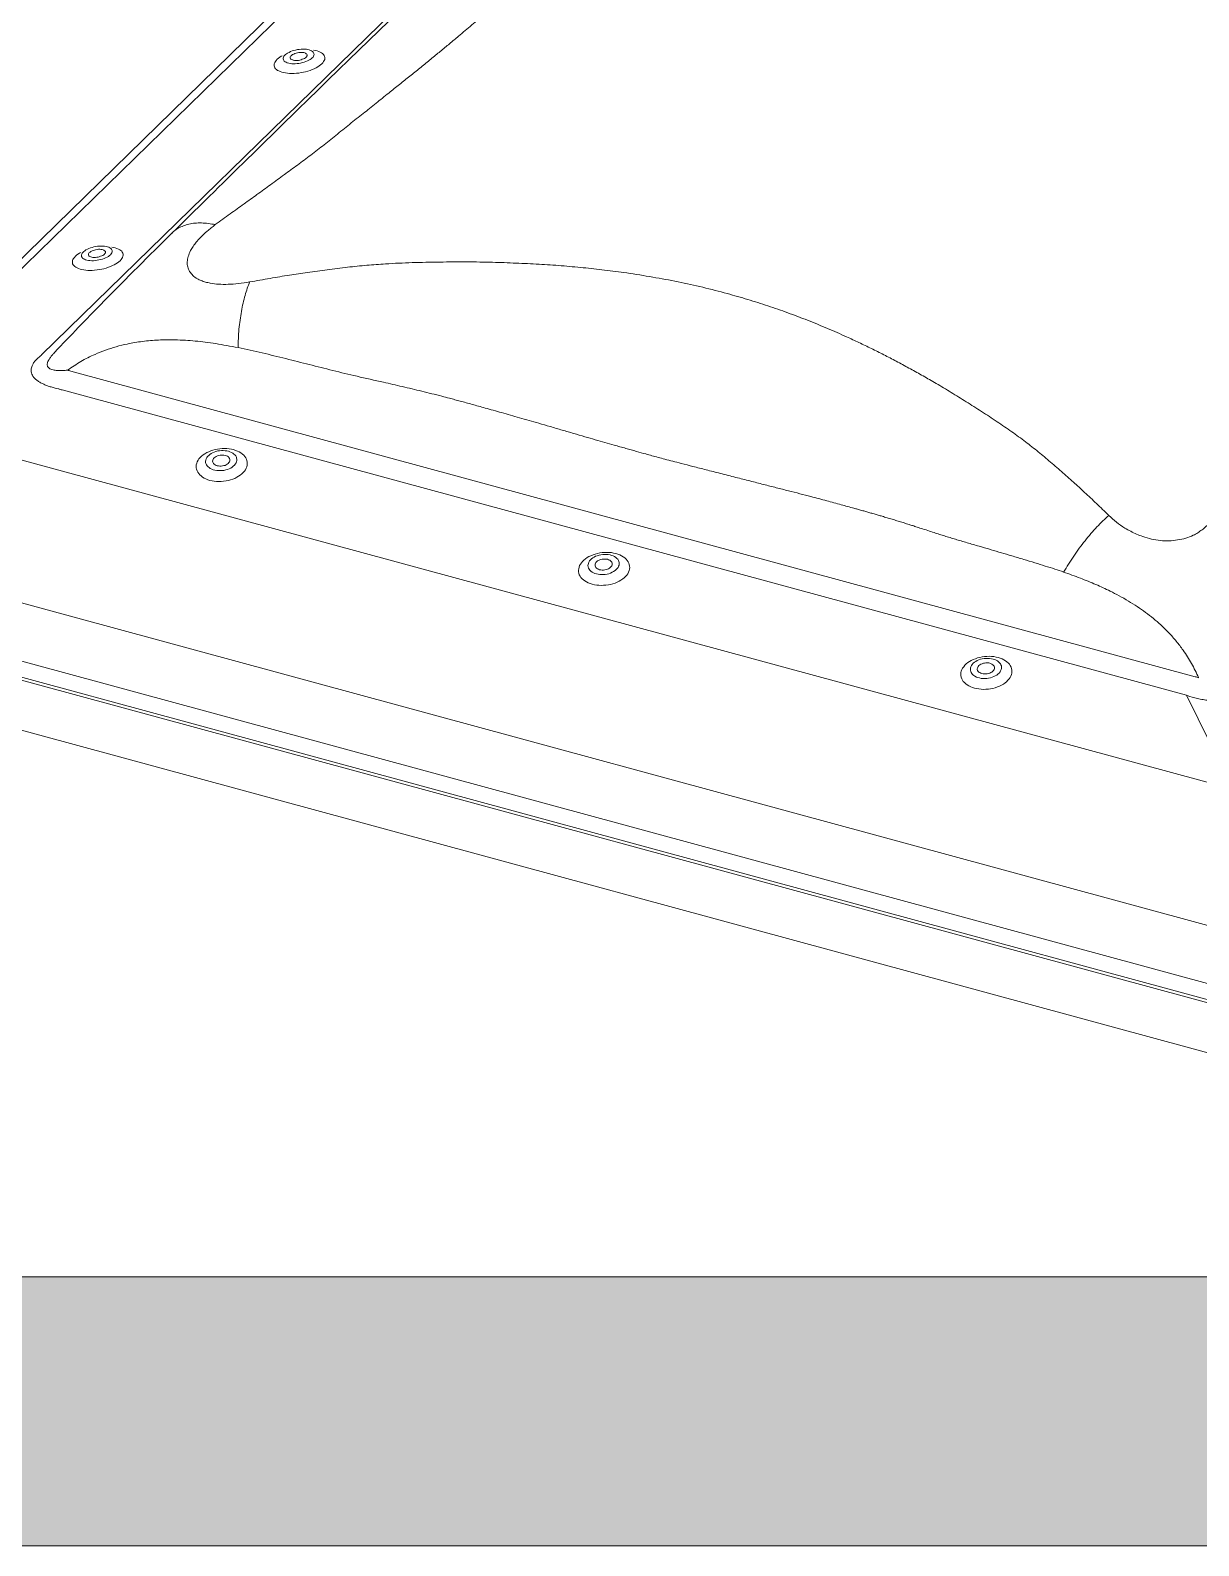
# Model space of a CAD drawing. Header units: millimetres. Extents: x -435 to 27166, y -19117 to 26500.
# Drawn here: x 26027.73 to 26058.14, y 19626.96 to 19666.4 of the extents above; entities that cross this region are included whole.
import ezdxf

# ---------------------------------------------------------------- set-up
doc = ezdxf.new("R2010")
doc.units = ezdxf.units.MM
doc.layers.add('Daglichtkoepel_Bitumen-P1-v1DWG_dwg', color=8, linetype='Continuous', lineweight=13)
doc.layers.add('VELUX_INFO', color=250, linetype='Continuous', lineweight=13)

# ---------------------------------------------------------------- blocks, each defined once
blk = doc.blocks.new('Daglichtkoepel_Bitumen-P1-v1DWG_dwg-3211646-Details Appartement')
at = {"layer": 'VELUX_INFO'}
blk.add_hatch(color=7, dxfattribs=at).paths.add_polyline_path([(53517.8, 36144.2), (53517.8, 37287.2), (53340, 37287.2), (53340, 36322), (50342.8, 36322), (50342.8, 36144.2)])
at = {"layer": 'VELUX_INFO', "color": 10}
for p, q in [((50920.7, 37353.9), (50460.2, 36904.5)), ((50910.4, 37350.7), (50449.9, 36901.2)), ((50559.2, 36931.3), (50951.3, 37314)), ((50725.5, 37126.2), (50725.6, 37126.3)), ((50592.1, 36996), (50592.2, 36996.1)), ((50599.3, 36965.4), (50599.4, 36965.5)), ((50568.3, 36933.3), (50567.9, 36932.9)), ((50568.5, 36933.6), (50568.3, 36933.4)), ((50556.9, 36929.2), (50557.9, 36930.1)), ((50578.7, 36920.6), (51321.9, 36718.6)), ((50570.7, 36908.8), (50569, 36909.2)), ((50406.2, 36805.4), (51377, 36541.5)), ((51381.4, 36489.2), (50428.2, 36748.2)), ((50413.7, 36719.1), (51374.8, 36457.9)), ((51320, 36705.1), (51318.3, 36705.6))]:
    blk.add_line(p, q, dxfattribs=at)
at = {"layer": 'VELUX_INFO', "flags": 128}
blk.add_lwpolyline([(50165, 37465), (53340, 37465), (53340, 36322), (50165, 36322)], close=True, dxfattribs=at)
at = {"layer": 'VELUX_INFO', "color": 10, "flags": 128}
for points in [[(50788.8, 37152), (50782.2, 37145.6), (50775.6, 37139.2), (50769.1, 37132.8), (50762.5, 37126.4), (50755.7, 37119.8), (50748.6, 37112.9), (50742.2, 37106.6), (50735.6, 37100.2), (50728.8, 37093.5), (50724.7, 37089.6), (50720.9, 37085.8), (50717.2, 37082.2), (50713.7, 37078.8), (50710.9, 37076), (50708.2, 37073.4), (50705.7, 37070.9), (50703.3, 37068.6), (50701.1, 37066.4), (50698.7, 37064.1), (50695.8, 37061.2), (50692.7, 37058.1), (50689.4, 37054.9), (50686, 37051.6), (50683.9, 37049.5), (50681.6, 37047.3), (50679.1, 37044.8), (50676.4, 37042.1), (50673.4, 37039.2), (50670.2, 37036.1), (50666.8, 37032.7), (50663.5, 37029.5), (50659.9, 37026), (50656.2, 37022.3), (50652.2, 37018.4), (50648, 37014.3), (50645.6, 37011.9)], [(50718.3, 37129.1), (50717.8, 37128.8), (50716.8, 37128.1), (50715.9, 37127.4), (50715.1, 37126.7), (50714.4, 37126), (50713.9, 37125.3), (50713.5, 37124.5), (50713.2, 37123.8), (50713.1, 37123.1), (50713.1, 37122.4), (50713.3, 37121.7), (50713.6, 37121.1), (50714, 37120.5), (50714.6, 37119.9), (50715.3, 37119.4), (50716.2, 37119), (50717.1, 37118.6), (50718.2, 37118.2), (50719.4, 37117.9), (50720.6, 37117.7), (50721.9, 37117.5), (50723.3, 37117.4), (50724.8, 37117.3), (50726.3, 37117.4), (50727.8, 37117.5), (50729.3, 37117.6), (50730.9, 37117.9), (50732.4, 37118.2), (50733.9, 37118.5), (50735.4, 37118.9), (50736.9, 37119.4), (50738.2, 37119.9), (50739.5, 37120.4), (50740.8, 37121), (50741.9, 37121.7), (50742.9, 37122.3), (50743.8, 37123), (50744.6, 37123.7), (50745.3, 37124.4), (50745.8, 37125.2), (50746.2, 37125.9), (50746.5, 37126.6), (50746.6, 37127.3), (50746.6, 37128), (50746.4, 37128.7), (50746.1, 37129.3), (50745.6, 37129.9), (50745.1, 37130.5), (50744.3, 37131), (50743.5, 37131.5), (50742.6, 37131.9), (50741.5, 37132.2), (50740.3, 37132.5), (50739.2, 37132.7)], [(50585, 36998.9), (50584.4, 36998.6), (50583.4, 36997.9), (50582.5, 36997.2), (50581.7, 36996.5), (50581.1, 36995.8), (50580.5, 36995.1), (50580.1, 36994.4), (50579.9, 36993.7), (50579.7, 36992.9), (50579.8, 36992.3), (50579.9, 36991.6), (50580.2, 36990.9), (50580.7, 36990.3), (50581.3, 36989.8), (50582, 36989.3), (50582.8, 36988.8), (50583.8, 36988.4), (50584.8, 36988), (50586, 36987.7), (50587.2, 36987.5), (50588.6, 36987.3), (50590, 36987.2), (50591.4, 36987.2), (50592.9, 36987.2), (50594.4, 36987.3), (50596, 36987.5), (50597.5, 36987.7), (50599.1, 36988), (50600.6, 36988.3), (50602.1, 36988.7), (50603.5, 36989.2), (50604.9, 36989.7), (50606.2, 36990.3), (50607.4, 36990.9), (50608.5, 36991.5), (50609.5, 36992.2), (50610.5, 36992.9), (50611.3, 36993.6), (50611.9, 36994.3), (50612.5, 36995), (50612.9, 36995.7), (50613.1, 36996.5), (50613.2, 36997.2), (50613.2, 36997.9), (50613, 36998.5), (50612.7, 36999.2), (50612.3, 36999.8), (50611.7, 37000.3), (50611, 37000.8), (50610.2, 37001.3), (50609.2, 37001.7), (50608.1, 37002.1), (50607, 37002.4), (50605.8, 37002.6)], [(51876.9, 36977.7), (51876.1, 36977.3), (51875.6, 36977.7), (51870.7, 36977.8), (51875.6, 36977.7), (51876.1, 36977.3), (51876.9, 36977.7), (51881.8, 36977.6), (51876.9, 36977.7), (51379.1, 36491.8), (50435.7, 36748.2), (50436.5, 36748), (50436.9, 36748.6)], [(50600.6, 36966.8), (50599.9, 36966.1), (50599.3, 36965.4)], [(50474.1, 36881.4), (51346.7, 36644.3), (51316.1, 36706.3), (50573, 36908.3)], [(51377.8, 36502.9), (51377.8, 36502.9), (50439.9, 36757.8), (50440.2, 36758)], [(51376.9, 36497.5), (51377.8, 36502.9), (50439.9, 36757.8), (50442.8, 36751.4)]]:
    blk.add_lwpolyline(points, dxfattribs=at)
at = {"layer": 'VELUX_INFO', "flags": 128}
blk.add_lwpolyline([(53340, 37287.2), (53517.8, 37287.2), (53517.8, 36144.2), (50342.8, 36144.2), (50342.8, 36322)], dxfattribs=at)
at = {"layer": 'VELUX_INFO', "color": 10, "flags": 128}
for points in [[(50738.3, 37127.7), (50737.6, 37127.1), (50736.9, 37126.6), (50736, 37126.1), (50735.1, 37125.6), (50734, 37125.2), (50732.9, 37124.8), (50731.8, 37124.5), (50730.6, 37124.2), (50729.4, 37124), (50728.2, 37123.9), (50727, 37123.8), (50725.8, 37123.8), (50724.7, 37123.8), (50723.6, 37124), (50722.7, 37124.2), (50721.8, 37124.4), (50721, 37124.7), (50720.4, 37125.1), (50719.8, 37125.5), (50719.4, 37126), (50719.2, 37126.4), (50719, 37127), (50719.1, 37127.5), (50719.2, 37128.1), (50719.5, 37128.7), (50720, 37129.2), (50720.5, 37129.8), (50721.2, 37130.3), (50722, 37130.8), (50723, 37131.3), (50723.9, 37131.8), (50725, 37132.2), (50726.2, 37132.5), (50727.3, 37132.8), (50728.5, 37133.1), (50729.7, 37133.2), (50730.9, 37133.3), (50732.1, 37133.4), (50733.3, 37133.4), (50734.4, 37133.3), (50735.4, 37133.1), (50736.3, 37132.9), (50737.1, 37132.6), (50737.8, 37132.3), (50738.4, 37131.9), (50738.9, 37131.5), (50739.2, 37131), (50739.4, 37130.5), (50739.5, 37129.9), (50739.4, 37129.4), (50739.2, 37128.8), (50738.8, 37128.2)], [(50734.2, 37128.1), (50733.8, 37127.7), (50733.2, 37127.3), (50732.5, 37127), (50731.7, 37126.7), (50730.9, 37126.4), (50730, 37126.2), (50729.1, 37126), (50728.3, 37126), (50727.4, 37125.9), (50726.6, 37126), (50725.8, 37126.1), (50725.2, 37126.3), (50724.6, 37126.5), (50724.2, 37126.8), (50723.9, 37127.1), (50723.7, 37127.5), (50723.6, 37127.9), (50723.7, 37128.3), (50723.9, 37128.7), (50724.3, 37129.1), (50724.8, 37129.5), (50725.3, 37129.9), (50726, 37130.2), (50726.8, 37130.5), (50727.6, 37130.8), (50728.5, 37131), (50729.4, 37131.1), (50730.3, 37131.2), (50731.1, 37131.2), (50731.9, 37131.2), (50732.7, 37131.1), (50733.3, 37130.9), (50733.9, 37130.7), (50734.3, 37130.4), (50734.7, 37130.1), (50734.9, 37129.7), (50734.9, 37129.3), (50734.8, 37128.9), (50734.6, 37128.5)], [(50604.9, 36997.5), (50604.3, 36997), (50603.5, 36996.4), (50602.7, 36995.9), (50601.7, 36995.5), (50600.7, 36995), (50599.6, 36994.7), (50598.4, 36994.3), (50597.2, 36994.1), (50596, 36993.9), (50594.8, 36993.7), (50593.6, 36993.6), (50592.5, 36993.6), (50591.3, 36993.7), (50590.3, 36993.8), (50589.3, 36994), (50588.4, 36994.2), (50587.7, 36994.6), (50587, 36994.9), (50586.5, 36995.3), (50586.1, 36995.8), (50585.8, 36996.3), (50585.7, 36996.8), (50585.7, 36997.4), (50585.9, 36997.9), (50586.2, 36998.5), (50586.6, 36999.1), (50587.2, 36999.6), (50587.9, 37000.2), (50588.7, 37000.7), (50589.6, 37001.2), (50590.6, 37001.6), (50591.7, 37002), (50592.8, 37002.4), (50594, 37002.7), (50595.2, 37002.9), (50596.4, 37003.1), (50597.6, 37003.2), (50598.8, 37003.2), (50599.9, 37003.2), (50601, 37003.1), (50602, 37003), (50602.9, 37002.7), (50603.8, 37002.5), (50604.5, 37002.1), (50605.1, 37001.7), (50605.6, 37001.3), (50605.9, 37000.8), (50606.1, 37000.3), (50606.1, 36999.8), (50606, 36999.2), (50605.8, 36998.7), (50605.4, 36998.1)], [(50600.9, 36997.9), (50600.4, 36997.5), (50599.8, 36997.1), (50599.1, 36996.8), (50598.4, 36996.5), (50597.5, 36996.2), (50596.7, 36996), (50595.8, 36995.9), (50594.9, 36995.8), (50594, 36995.8), (50593.2, 36995.8), (50592.5, 36995.9), (50591.8, 36996.1), (50591.3, 36996.3), (50590.8, 36996.6), (50590.5, 36996.9), (50590.3, 36997.3), (50590.3, 36997.7), (50590.3, 36998.1), (50590.6, 36998.5), (50590.9, 36998.9), (50591.4, 36999.3), (50592, 36999.7), (50592.7, 37000.1), (50593.4, 37000.4), (50594.3, 37000.6), (50595.1, 37000.8), (50596, 37001), (50596.9, 37001.1), (50597.8, 37001.1), (50598.6, 37001), (50599.3, 37000.9), (50600, 37000.7), (50600.5, 37000.5), (50601, 37000.2), (50601.3, 36999.9), (50601.5, 36999.6), (50601.5, 36999.2), (50601.5, 36998.8), (50601.2, 36998.3)], [(50670.6, 36848.4), (50669.3, 36848.8), (50668, 36849.3), (50666.8, 36849.9), (50665.8, 36850.6), (50664.8, 36851.3), (50663.9, 36852.1), (50663.2, 36852.9), (50662.6, 36853.8), (50662.1, 36854.7), (50661.8, 36855.7), (50661.6, 36856.7), (50661.5, 36857.7), (50661.6, 36858.7), (50661.9, 36859.7), (50662.3, 36860.7), (50662.8, 36861.7), (50663.4, 36862.6), (50664.2, 36863.5), (50665.1, 36864.4), (50666.1, 36865.2), (50667.3, 36866), (50668.5, 36866.7), (50669.8, 36867.3), (50671.2, 36867.9), (50672.6, 36868.4), (50674.1, 36868.8), (50675.6, 36869.1), (50677.2, 36869.3), (50678.7, 36869.4), (50680.3, 36869.4), (50681.8, 36869.4), (50683.3, 36869.2), (50684.8, 36869), (50686.2, 36868.7), (50687.6, 36868.2), (50688.9, 36867.7), (50690, 36867.2), (50691.1, 36866.5), (50692.1, 36865.8), (50693, 36865), (50693.7, 36864.2), (50694.3, 36863.3), (50694.8, 36862.3), (50695.1, 36861.4), (50695.3, 36860.4), (50695.3, 36859.4), (50695.2, 36858.4), (50695, 36857.4), (50694.6, 36856.4), (50694.1, 36855.4), (50693.4, 36854.5), (50692.6, 36853.5), (50691.7, 36852.7), (50690.7, 36851.8), (50689.6, 36851.1), (50688.4, 36850.4), (50687.1, 36849.7), (50685.7, 36849.2), (50684.3, 36848.7), (50682.8, 36848.3), (50681.3, 36848), (50679.7, 36847.8), (50678.1, 36847.6), (50676.6, 36847.6), (50675, 36847.7), (50673.5, 36847.8), (50672.1, 36848.1)], [(50682.9, 36867.6), (50681.8, 36867.9), (50680.6, 36868), (50679.4, 36868.1), (50678.2, 36868.1), (50677, 36868), (50675.8, 36867.8), (50674.6, 36867.5), (50673.5, 36867.1), (50672.4, 36866.6), (50671.4, 36866.1), (50670.5, 36865.5), (50669.8, 36864.8), (50669.1, 36864.1), (50668.6, 36863.4), (50668.2, 36862.6), (50667.9, 36861.8), (50667.8, 36861), (50667.8, 36860.2), (50668, 36859.5), (50668.3, 36858.7), (50668.8, 36858), (50669.4, 36857.4), (50670.1, 36856.8), (50670.9, 36856.3), (50671.8, 36855.8), (50672.8, 36855.4), (50673.9, 36855.1), (50675.1, 36854.9), (50676.3, 36854.8), (50677.5, 36854.8), (50678.7, 36854.9), (50679.9, 36855), (50681.1, 36855.3), (50682.2, 36855.6), (50683.3, 36856), (50684.4, 36856.5), (50685.3, 36857.1), (50686.1, 36857.7), (50686.8, 36858.4), (50687.4, 36859.1), (50687.9, 36859.9), (50688.2, 36860.7), (50688.4, 36861.5), (50688.4, 36862.3), (50688.3, 36863), (50688.1, 36863.8), (50687.7, 36864.5), (50687.2, 36865.2), (50686.5, 36865.8), (50685.8, 36866.4), (50684.9, 36866.9), (50683.9, 36867.3)], [(50675.5, 36858), (50676.3, 36857.9), (50677.2, 36857.8), (50678.1, 36857.8), (50679, 36857.9), (50679.8, 36858.1), (50680.7, 36858.3), (50681.4, 36858.7), (50682.1, 36859.1), (50682.7, 36859.6), (50683.2, 36860.1), (50683.5, 36860.6), (50683.7, 36861.2), (50683.8, 36861.8), (50683.8, 36862.3), (50683.6, 36862.9), (50683.2, 36863.4), (50682.8, 36863.9), (50682.2, 36864.3), (50681.5, 36864.6), (50680.8, 36864.9), (50679.9, 36865), (50679.1, 36865.1), (50678.2, 36865.1), (50677.3, 36865), (50676.4, 36864.8), (50675.6, 36864.6), (50674.8, 36864.2), (50674.1, 36863.8), (50673.5, 36863.3), (50673.1, 36862.8), (50672.7, 36862.3), (50672.5, 36861.7), (50672.4, 36861.1), (50672.5, 36860.5), (50672.7, 36860), (50673, 36859.5), (50673.5, 36859), (50674.1, 36858.6), (50674.7, 36858.3)], [(50923.4, 36779.7), (50922, 36780.1), (50920.7, 36780.6), (50919.6, 36781.2), (50918.5, 36781.9), (50917.5, 36782.6), (50916.6, 36783.4), (50915.9, 36784.2), (50915.3, 36785.1), (50914.8, 36786), (50914.5, 36787), (50914.3, 36788), (50914.3, 36789), (50914.4, 36790), (50914.6, 36791), (50915, 36792), (50915.5, 36793), (50916.2, 36793.9), (50916.9, 36794.8), (50917.9, 36795.7), (50918.9, 36796.5), (50920, 36797.3), (50921.2, 36798), (50922.5, 36798.6), (50923.9, 36799.2), (50925.3, 36799.7), (50926.8, 36800.1), (50928.3, 36800.4), (50929.9, 36800.6), (50931.5, 36800.7), (50933, 36800.8), (50934.6, 36800.7), (50936.1, 36800.6), (50937.5, 36800.3), (50939, 36800), (50940.3, 36799.6), (50941.6, 36799.1), (50942.8, 36798.5), (50943.8, 36797.8), (50944.8, 36797.1), (50945.7, 36796.3), (50946.4, 36795.5), (50947, 36794.6), (50947.5, 36793.7), (50947.8, 36792.7), (50948, 36791.7), (50948.1, 36790.7), (50948, 36789.7), (50947.7, 36788.7), (50947.3, 36787.7), (50946.8, 36786.7), (50946.2, 36785.8), (50945.4, 36784.9), (50944.5, 36784), (50943.5, 36783.2), (50942.3, 36782.4), (50941.1, 36781.7), (50939.8, 36781), (50938.4, 36780.5), (50937, 36780), (50935.5, 36779.6), (50934, 36779.3), (50932.4, 36779.1), (50930.9, 36779), (50929.3, 36778.9), (50927.8, 36779), (50926.3, 36779.1), (50924.8, 36779.4)], [(50926.1, 36786.6), (50927.2, 36786.3), (50928.4, 36786.2), (50929.6, 36786.1), (50930.8, 36786.1), (50932, 36786.2), (50933.2, 36786.4), (50934.4, 36786.7), (50935.5, 36787.1), (50936.6, 36787.6), (50937.5, 36788.1), (50938.4, 36788.7), (50939.2, 36789.4), (50939.9, 36790.1), (50940.4, 36790.8), (50940.8, 36791.6), (50941.1, 36792.4), (50941.2, 36793.2), (50941.1, 36794), (50941, 36794.7), (50940.6, 36795.5), (50940.2, 36796.2), (50939.6, 36796.8), (50938.9, 36797.4), (50938.1, 36798), (50937.2, 36798.4), (50936.1, 36798.8), (50935.1, 36799.1), (50933.9, 36799.3), (50932.7, 36799.4), (50931.5, 36799.4), (50930.3, 36799.4), (50929.1, 36799.2), (50927.9, 36798.9), (50926.7, 36798.6), (50925.6, 36798.2), (50924.6, 36797.7), (50923.7, 36797.1), (50922.9, 36796.5), (50922.2, 36795.8), (50921.6, 36795.1), (50921.1, 36794.3), (50920.8, 36793.5), (50920.6, 36792.7), (50920.5, 36792), (50920.6, 36791.2), (50920.9, 36790.4), (50921.3, 36789.7), (50921.8, 36789), (50922.4, 36788.4), (50923.2, 36787.8), (50924.1, 36787.3), (50925, 36786.9)], [(50928.2, 36789.3), (50929, 36789.2), (50929.9, 36789.1), (50930.8, 36789.1), (50931.7, 36789.2), (50932.6, 36789.4), (50933.4, 36789.6), (50934.2, 36790), (50934.8, 36790.4), (50935.4, 36790.9), (50935.9, 36791.4), (50936.3, 36791.9), (50936.5, 36792.5), (50936.5, 36793.1), (50936.5, 36793.7), (50936.3, 36794.2), (50935.9, 36794.7), (50935.5, 36795.2), (50934.9, 36795.6), (50934.2, 36795.9), (50933.5, 36796.2), (50932.7, 36796.3), (50931.8, 36796.4), (50930.9, 36796.4), (50930, 36796.3), (50929.1, 36796.1), (50928.3, 36795.9), (50927.5, 36795.5), (50926.9, 36795.1), (50926.3, 36794.7), (50925.8, 36794.1), (50925.4, 36793.6), (50925.2, 36793), (50925.2, 36792.4), (50925.2, 36791.9), (50925.4, 36791.3), (50925.8, 36790.8), (50926.2, 36790.3), (50926.8, 36789.9), (50927.5, 36789.6)], [(51176.1, 36711), (51174.7, 36711.4), (51173.5, 36712), (51172.3, 36712.5), (51171.2, 36713.2), (51170.2, 36713.9), (51169.4, 36714.7), (51168.6, 36715.5), (51168, 36716.4), (51167.6, 36717.3), (51167.2, 36718.3), (51167, 36719.3), (51167, 36720.3), (51167.1, 36721.3), (51167.3, 36722.3), (51167.7, 36723.3), (51168.2, 36724.3), (51168.9, 36725.2), (51169.7, 36726.2), (51170.6, 36727), (51171.6, 36727.9), (51172.7, 36728.6), (51173.9, 36729.3), (51175.2, 36730), (51176.6, 36730.5), (51178.1, 36731), (51179.5, 36731.4), (51181.1, 36731.7), (51182.6, 36731.9), (51184.2, 36732), (51185.7, 36732.1), (51187.3, 36732), (51188.8, 36731.9), (51190.3, 36731.6), (51191.7, 36731.3), (51193, 36730.9), (51194.3, 36730.4), (51195.5, 36729.8), (51196.6, 36729.1), (51197.5, 36728.4), (51198.4, 36727.6), (51199.1, 36726.8), (51199.7, 36725.9), (51200.2, 36725), (51200.5, 36724), (51200.7, 36723), (51200.8, 36722), (51200.7, 36721), (51200.4, 36720), (51200.1, 36719), (51199.5, 36718), (51198.9, 36717.1), (51198.1, 36716.2), (51197.2, 36715.3), (51196.2, 36714.5), (51195.1, 36713.7), (51193.8, 36713), (51192.5, 36712.4), (51191.2, 36711.8), (51189.7, 36711.3), (51188.2, 36710.9), (51186.7, 36710.6), (51185.2, 36710.4), (51183.6, 36710.3), (51182, 36710.2), (51180.5, 36710.3), (51179, 36710.5), (51177.5, 36710.7)], [(51188.3, 36730.3), (51187.2, 36730.5), (51186, 36730.7), (51184.8, 36730.7), (51183.6, 36730.7), (51182.4, 36730.6), (51181.2, 36730.4), (51180, 36730.1), (51178.9, 36729.7), (51177.9, 36729.2), (51176.9, 36728.7), (51176, 36728.1), (51175.2, 36727.5), (51174.6, 36726.7), (51174, 36726), (51173.6, 36725.2), (51173.4, 36724.5), (51173.3, 36723.7), (51173.3, 36722.9), (51173.5, 36722.1), (51173.8, 36721.4), (51174.2, 36720.7), (51174.8, 36720), (51175.5, 36719.4), (51176.3, 36718.9), (51177.3, 36718.4), (51178.3, 36718), (51179.4, 36717.8), (51180.5, 36717.5), (51181.7, 36717.4), (51182.9, 36717.4), (51184.1, 36717.5), (51185.3, 36717.6), (51186.5, 36717.9), (51187.7, 36718.2), (51188.8, 36718.7), (51189.8, 36719.2), (51190.7, 36719.7), (51191.6, 36720.4), (51192.3, 36721), (51192.9, 36721.8), (51193.3, 36722.5), (51193.7, 36723.3), (51193.9, 36724.1), (51193.9, 36724.9), (51193.8, 36725.7), (51193.5, 36726.4), (51193.2, 36727.1), (51192.6, 36727.8), (51192, 36728.4), (51191.2, 36729), (51190.4, 36729.5), (51189.4, 36729.9)], [(51180.9, 36720.7), (51181.8, 36720.5), (51182.6, 36720.4), (51183.5, 36720.4), (51184.4, 36720.5), (51185.3, 36720.7), (51186.1, 36721), (51186.9, 36721.3), (51187.6, 36721.7), (51188.2, 36722.2), (51188.6, 36722.7), (51189, 36723.3), (51189.2, 36723.8), (51189.3, 36724.4), (51189.2, 36725), (51189, 36725.5), (51188.7, 36726), (51188.2, 36726.5), (51187.6, 36726.9), (51187, 36727.2), (51186.2, 36727.5), (51185.4, 36727.7), (51184.5, 36727.7), (51183.6, 36727.7), (51182.7, 36727.6), (51181.9, 36727.5), (51181, 36727.2), (51180.3, 36726.8), (51179.6, 36726.4), (51179, 36726), (51178.5, 36725.4), (51178.2, 36724.9), (51178, 36724.3), (51177.9, 36723.7), (51177.9, 36723.2), (51178.1, 36722.6), (51178.5, 36722.1), (51178.9, 36721.7), (51179.5, 36721.3), (51180.2, 36720.9)]]:
    blk.add_lwpolyline(points, close=True, dxfattribs=at)
at = {"layer": 'VELUX_INFO', "color": 10}
for centre, radius, start, end in [((53133, 34485.5), 3545.4, 134.5565, 135.5839), ((52983.7, 34637.1), 3332.7, 135.6789, 136.4555)]:
    blk.add_arc(centre, radius, start, end, dxfattribs=at)
for centre, major_axis, ratio, start_param, end_param in [((50309.6, 36686.9), (287.4, 275.1), 0.020457, 0.499427, 0.508429), ((50316.9, 36684.7), (359.4, 163.6), 0.512118, 0.55309, 0.562092), ((50309.6, 36686.9), (358.7, 154.7), 0.471242, 0.567239, 0.576241), ((51425.1, 36383.5), (-224.7, 322.1), 0.517835, 5.719661, 5.728663), ((51417.8, 36385.8), (-213.6, 312.3), 0.488098, 5.720908, 5.72991)]:
    blk.add_ellipse(centre, major_axis=major_axis, ratio=ratio, start_param=start_param, end_param=end_param, dxfattribs=at)
for points, knots in [([(50973.9, 37309.9), (50973.4, 37308.6), (50972.6, 37306.1), (50971.2, 37302.3), (50969.8, 37298.5), (50968.2, 37294.5), (50966.4, 37290.3), (50964.3, 37286), (50962.1, 37282.2), (50959.9, 37278.7), (50957.9, 37275.5), (50955.6, 37272.3), (50953.3, 37268.9), (50951, 37265.6), (50948.7, 37262.2), (50946.3, 37258.9), (50943.3, 37254.7), (50939.5, 37249.5), (50934.8, 37243.3), (50930.1, 37237.1), (50925.2, 37230.9), (50920, 37224.5), (50914.2, 37217.6), (50907.6, 37210.1), (50900.3, 37202.1), (50892.5, 37194), (50884.7, 37186.2), (50876.9, 37178.7), (50869.2, 37171.6), (50861.2, 37164.4), (50852.7, 37157), (50843.9, 37149.5), (50836, 37142.8), (50829, 37137), (50822.9, 37131.9), (50816.6, 37126.8), (50810.2, 37121.6), (50803.6, 37116.2), (50796.8, 37110.8), (50789.4, 37104.9), (50781.5, 37098.5), (50772.9, 37091.6), (50764, 37084.6), (50755.1, 37077.4), (50746.2, 37070.3), (50737.4, 37063.5), (50728.6, 37056.9), (50719.7, 37050.4), (50710.8, 37043.9), (50701.9, 37037.4), (50693, 37031), (50683.8, 37024.4), (50677.5, 37019.8), (50674.2, 37017.4)], [0, 0, 0, 0, 0.021053, 0.040797, 0.059247, 0.079452, 0.100281, 0.120064, 0.139429, 0.152876, 0.166726, 0.180972, 0.19531, 0.209309, 0.223084, 0.236642, 0.249992, 0.274443, 0.298297, 0.321628, 0.34452, 0.367068, 0.390591, 0.418441, 0.445738, 0.472809, 0.499999, 0.523082, 0.546044, 0.569095, 0.592442, 0.616277, 0.639342, 0.65455, 0.669912, 0.685458, 0.701217, 0.717213, 0.73347, 0.750008, 0.76949, 0.789425, 0.809837, 0.83071, 0.850826, 0.870095, 0.888925, 0.906964, 0.925849, 0.944228, 0.961679, 0.980265, 1, 1, 1, 1]), ([(50674.2, 37017.4), (50672.7, 37017.7), (50669.5, 37018.3), (50665, 37018.6), (50660.7, 37018.5), (50656.7, 37017.8), (50653, 37016.7), (50649.7, 37015.1), (50647.2, 37013.5), (50646, 37012.2), (50645.6, 37011.8)], [0, 0, 0, 0, 0.130806, 0.2633567, 0.3971115, 0.5314681, 0.665779, 0.7994922, 0.9320625, 1, 1, 1, 1]), ([(50674.2, 37017.4), (50672.4, 37015.9), (50668.7, 37013.2), (50664.6, 37009.3), (50661.6, 37005.9), (50659.5, 37003.1), (50657.6, 36999.9), (50656.2, 36996.4), (50655.5, 36992.8), (50655.8, 36989.4), (50656.7, 36987.4), (50657.2, 36986.5)], [0, 0, 0, 0, 0.1483888, 0.2879628, 0.3771064, 0.4638546, 0.5489121, 0.666611, 0.7792903, 0.889516, 1, 1, 1, 1]), ([(50696.9, 36979.5), (50701.4, 36980.3), (50710.2, 36981.9), (50722.9, 36984), (50735.5, 36985.9), (50748.3, 36987.7), (50761.4, 36989.3), (50774.3, 36990.6), (50785.5, 36991.4), (50795.5, 36992), (50804.4, 36992.3), (50813.4, 36992.5), (50822.5, 36992.7), (50831.5, 36992.8), (50840.3, 36992.8), (50848.9, 36992.7), (50859.8, 36992.5), (50872.9, 36992), (50888.1, 36991.3), (50902.8, 36990.3), (50917.3, 36989), (50931.7, 36987.4), (50947.1, 36985.4), (50963.3, 36982.8), (50980.1, 36979.7), (50996.5, 36976.1), (51011.8, 36972.1), (51026.2, 36968), (51039.5, 36963.8), (51052.7, 36959.2), (51065.8, 36954.2), (51078.8, 36948.9), (51090.1, 36943.9), (51099.7, 36939.5), (51107.9, 36935.5), (51116.1, 36931.4), (51124.4, 36927.1), (51132.7, 36922.6), (51141.1, 36918), (51150, 36912.9), (51159.4, 36907.3), (51169.4, 36901.1), (51179.5, 36894.7), (51189.6, 36888.1), (51199.4, 36881.5), (51208.6, 36874.8), (51217.1, 36868.2), (51225.4, 36861.3), (51233.5, 36854.4), (51241.3, 36847.4), (51249, 36840.3), (51256.8, 36833), (51262.1, 36827.8), (51264.8, 36825.2)], [0, 0, 0, 0, 0.021053, 0.040797, 0.059247, 0.079452, 0.100281, 0.120064, 0.139429, 0.152876, 0.166726, 0.180972, 0.19531, 0.209309, 0.223084, 0.236642, 0.249992, 0.274443, 0.298297, 0.321628, 0.34452, 0.367068, 0.390591, 0.418441, 0.445738, 0.472809, 0.499999, 0.523082, 0.546044, 0.569095, 0.592442, 0.616277, 0.639342, 0.65455, 0.669912, 0.685458, 0.701217, 0.717213, 0.73347, 0.750008, 0.76949, 0.789425, 0.809837, 0.83071, 0.850826, 0.870095, 0.888925, 0.906964, 0.925849, 0.944228, 0.961679, 0.980265, 1, 1, 1, 1]), ([(50657.2, 36986.5), (50657.9, 36985.5), (50659.2, 36983.7), (50661.9, 36981.8), (50664.8, 36980.4), (50667.7, 36979.4), (50671.5, 36978.6), (50676.4, 36977.9), (50682.7, 36977.9), (50689.6, 36978.4), (50694.4, 36979.1), (50696.9, 36979.5)], [0, 0, 0, 0, 0.1104653, 0.2206849, 0.2954185, 0.3720211, 0.4512163, 0.5793026, 0.7120092, 0.8515894, 1, 1, 1, 1]), ([(50689.2, 36936.1), (50689.3, 36938.1), (50689.4, 36942.3), (50689.8, 36948.4), (50690.5, 36954.3), (50691.4, 36960.1), (50692.5, 36965.6), (50693.8, 36970.7), (50695.3, 36975.4), (50696.4, 36978.2), (50696.9, 36979.5)], [0, 0, 0, 0, 0.123081, 0.247808, 0.37361, 0.499975, 0.626383, 0.752224, 0.876933, 1, 1, 1, 1]), ([(50567.9, 36932.9), (50567.8, 36932.8), (50567.2, 36932.1), (50566.1, 36930.9), (50564.8, 36929.2), (50563.9, 36927.7), (50563.3, 36926.4), (50563.1, 36925.4), (50563.1, 36924.5), (50563.3, 36923.7), (50563.9, 36922.9), (50564.8, 36922.1), (50566.2, 36921.6), (50567.6, 36921.2), (50569.5, 36921), (50571.9, 36920.9), (50574, 36921), (50575, 36921.1)], [0, 0, 0, 0, 0.019763, 0.105202, 0.1907, 0.275783, 0.333663, 0.391456, 0.433872, 0.481313, 0.528743, 0.598726, 0.665745, 0.732922, 0.783335, 0.891577, 1, 1, 1, 1]), ([(50616, 36938.5), (50613.6, 36938), (50608.7, 36936.8), (50601.6, 36934.5), (50593.7, 36931.4), (50585.2, 36927.1), (50579.3, 36923.2), (50576.4, 36921.2)], [0, 0, 0, 0, 0.176421, 0.349556, 0.52019, 0.760573, 1, 1, 1, 1]), ([(50689.2, 36936.1), (50686.7, 36936.6), (50681.8, 36937.5), (50674.6, 36938.8), (50667.7, 36939.7), (50661, 36940.5), (50654.3, 36941), (50646.2, 36941.4), (50636.7, 36941.3), (50626.2, 36940.4), (50619.3, 36939.2), (50616, 36938.5)], [0, 0, 0, 0, 0.103556, 0.203064, 0.298582, 0.390173, 0.477909, 0.571719, 0.721306, 0.863816, 1, 1, 1, 1]), ([(51234.9, 36787.8), (51233, 36788.4), (51229, 36789.8), (51222.6, 36791.8), (51215.8, 36793.9), (51208.4, 36796.2), (51201, 36798.4), (51193.8, 36800.5), (51187, 36802.5), (51181.1, 36804.3), (51176.1, 36805.7), (51172.1, 36806.9), (51168.2, 36808), (51164.4, 36809.1), (51160.7, 36810.3), (51157.2, 36811.3), (51153.7, 36812.4), (51150.1, 36813.6), (51146.1, 36814.9), (51142, 36816.2), (51138.3, 36817.4), (51135.3, 36818.4), (51133, 36819.1), (51130.6, 36819.9), (51128, 36820.7), (51124.8, 36821.7), (51121.5, 36822.7), (51118.2, 36823.6), (51115.2, 36824.6), (51112.3, 36825.4), (51109.6, 36826.2), (51106.9, 36827), (51104.2, 36827.8), (51101.4, 36828.5), (51098.8, 36829.3), (51094.3, 36830.5), (51087.6, 36832.4), (51078, 36835), (51068.9, 36837.4), (51060.5, 36839.6), (51052.9, 36841.5), (51044.9, 36843.6), (51036.4, 36845.7), (51027.5, 36848), (51018, 36850.4), (51008.3, 36852.9), (50998.9, 36855.3), (50990.2, 36857.5), (50982.9, 36859.4), (50976.7, 36861), (50971.6, 36862.3), (50967, 36863.5), (50962.8, 36864.7), (50958, 36866), (50952.3, 36867.6), (50945.3, 36869.6), (50938.4, 36871.5), (50931.6, 36873.5), (50925.2, 36875.3), (50918.3, 36877.3), (50911, 36879.4), (50903.4, 36881.6), (50895.7, 36883.9), (50886.2, 36886.6), (50875.6, 36889.7), (50863.7, 36893.1), (50854.7, 36895.6), (50848.2, 36897.4), (50844, 36898.6), (50840, 36899.7), (50836.1, 36900.7), (50832.5, 36901.7), (50828.4, 36902.8), (50821.2, 36904.7), (50810.8, 36907.3), (50797.9, 36910.4), (50783.7, 36913.6), (50768.3, 36917), (50752, 36921), (50736.3, 36924.9), (50720.8, 36928.9), (50705.1, 36932.7), (50694.5, 36934.9), (50689.2, 36936.1)], [0, 0, 0, 0, 0.010835, 0.022591, 0.035268, 0.048867, 0.063388, 0.076177, 0.08876, 0.101344, 0.108726, 0.116108, 0.123491, 0.130492, 0.136995, 0.144069, 0.15003, 0.156344, 0.164077, 0.172385, 0.179267, 0.184721, 0.189043, 0.191975, 0.197831, 0.203759, 0.209757, 0.215825, 0.221965, 0.226839, 0.231757, 0.236718, 0.241724, 0.246773, 0.251867, 0.256032, 0.271685, 0.289124, 0.30835, 0.321515, 0.335404, 0.350017, 0.365354, 0.381733, 0.398773, 0.417476, 0.434685, 0.450399, 0.46462, 0.474921, 0.484266, 0.492655, 0.500089, 0.507545, 0.518755, 0.531605, 0.546095, 0.557119, 0.568933, 0.581537, 0.594932, 0.609117, 0.623933, 0.637539, 0.661102, 0.682879, 0.70287, 0.71089, 0.718582, 0.725947, 0.732983, 0.739691, 0.74608, 0.755173, 0.779462, 0.802701, 0.825459, 0.857003, 0.886081, 0.914392, 0.942752, 0.971319, 1, 1, 1, 1]), ([(50569, 36909.2), (50568.1, 36909.4), (50566.3, 36909.9), (50563.8, 36910.7), (50561.4, 36911.6), (50559.2, 36912.6), (50557.2, 36913.8), (50555.5, 36915.1), (50554.1, 36916.4), (50553.2, 36917.9), (50552.6, 36919.3), (50552.3, 36920.8), (50552.4, 36922.1), (50552.9, 36923.7), (50553.7, 36925.5), (50555.1, 36927.4), (50556.3, 36928.6), (50556.9, 36929.2)], [0, 0, 0, 0, 0.064315, 0.128693, 0.192943, 0.257239, 0.321693, 0.385891, 0.449533, 0.513452, 0.577081, 0.634229, 0.691573, 0.748778, 0.832334, 0.916237, 1, 1, 1, 1]), ([(50575, 36921.1), (50575, 36921.1), (50575.4, 36921.3), (50576, 36921.2), (50576.4, 36921.2), (50576.4, 36921.2)], [0, 0, 0, 0, 0.000046, 0.999962, 1, 1, 1, 1]), ([(51310.3, 36809), (51312.1, 36809.3), (51315.8, 36810), (51320.2, 36811.8), (51323.7, 36813.7), (51326.5, 36815.7), (51329.6, 36818.3), (51332.6, 36821.9), (51335.3, 36826.4), (51337.3, 36831.5), (51337.9, 36835.1), (51338.3, 36836.9)], [0, 0, 0, 0, 0.110449, 0.220663, 0.295398, 0.372009, 0.451218, 0.579303, 0.71201, 0.85159, 1, 1, 1, 1]), ([(51234.9, 36787.8), (51236, 36789.5), (51238.1, 36793.1), (51241.6, 36798.4), (51245.3, 36803.6), (51249.1, 36808.5), (51253, 36813.2), (51256.9, 36817.6), (51260.9, 36821.7), (51263.5, 36824), (51264.8, 36825.2)], [0, 0, 0, 0, 0.123055, 0.247761, 0.373594, 0.499997, 0.626401, 0.752235, 0.876943, 1, 1, 1, 1]), ([(51264.8, 36825.2), (51266.5, 36823.7), (51269.7, 36820.7), (51274.7, 36817.2), (51279.2, 36814.7), (51283.1, 36812.8), (51287.7, 36811), (51293, 36809.5), (51298.8, 36808.5), (51304.7, 36808.3), (51308.4, 36808.7), (51310.3, 36809)], [0, 0, 0, 0, 0.148388, 0.287961, 0.377105, 0.463853, 0.548909, 0.666627, 0.779313, 0.889533, 1, 1, 1, 1]), ([(51299.1, 36752.9), (51297.5, 36754.3), (51294.3, 36757.2), (51289.1, 36761.2), (51283.6, 36765), (51277.7, 36768.7), (51271.8, 36772.1), (51264.6, 36775.8), (51256.1, 36779.7), (51245.8, 36783.9), (51238.6, 36786.5), (51234.9, 36787.8)], [0, 0, 0, 0, 0.085972, 0.174392, 0.265467, 0.359387, 0.456329, 0.546794, 0.688091, 0.839079, 1, 1, 1, 1]), ([(51324.2, 36718), (51322.7, 36721.1), (51319.7, 36727.5), (51314.6, 36735.4), (51309.5, 36742.1), (51304.5, 36747.7), (51300.9, 36751.2), (51299.1, 36752.9)], [0, 0, 0, 0, 0.2394258, 0.479808, 0.6504421, 0.8235784, 1, 1, 1, 1]), ([(51358.9, 36711.3), (51358.5, 36710.8), (51357.5, 36709.9), (51355.9, 36708.5), (51354.1, 36707.3), (51352, 36706.1), (51349.8, 36705.1), (51347.3, 36704.2), (51344.6, 36703.5), (51341.8, 36703), (51339, 36702.7), (51336.2, 36702.6), (51333.6, 36702.7), (51330.5, 36702.9), (51327.1, 36703.4), (51323.5, 36704.1), (51321.1, 36704.8), (51320, 36705.1)], [0, 0, 0, 0, 0.064316, 0.128693, 0.192943, 0.257239, 0.321693, 0.38589, 0.449532, 0.513451, 0.57708, 0.634229, 0.691572, 0.748779, 0.832333, 0.916235, 1, 1, 1, 1])]:
    blk.add_open_spline(points, degree=3, knots=knots, dxfattribs=at)

msp = doc.modelspace()

# ---------------------------------------------------------------- block references
at = {"layer": 'Daglichtkoepel_Bitumen-P1-v1DWG_dwg', "color": 250, "xscale": 0.0393700796202811, "yscale": 0.0393700796202811, "zscale": 0.0393700796202811}
msp.add_blockref('Daglichtkoepel_Bitumen-P1-v1DWG_dwg-3211646-Details Appartement', (24037.5, 18203.96), dxfattribs=at)

doc.saveas('drawing.dxf')
